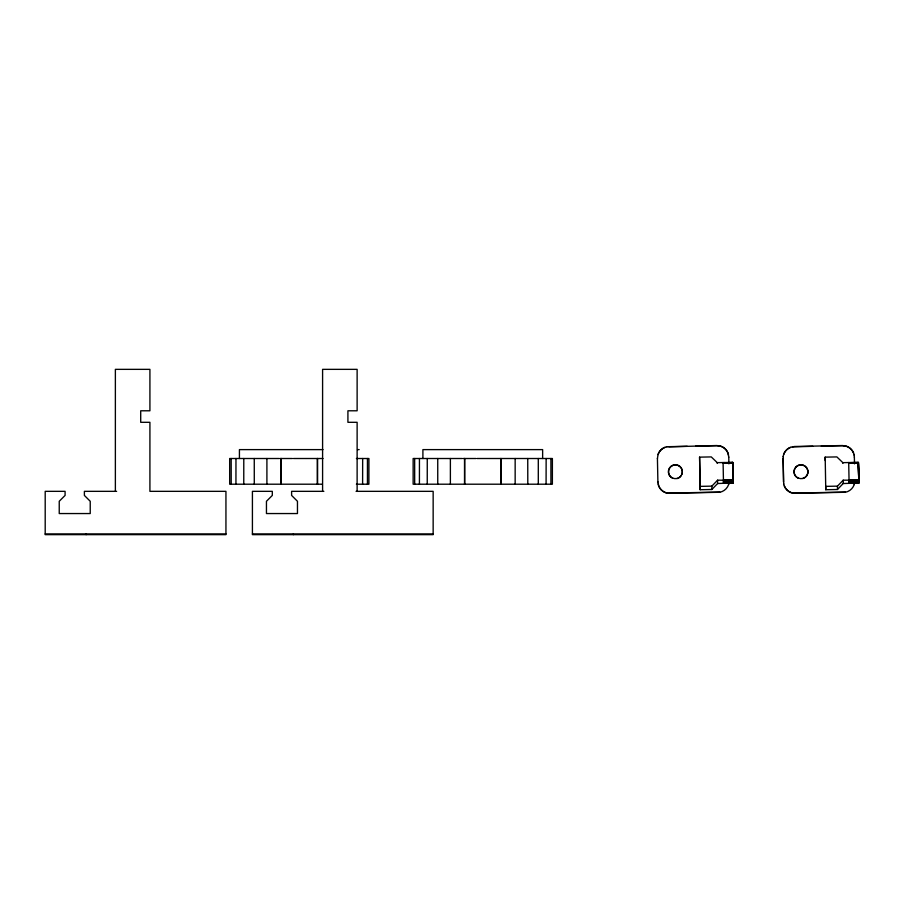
<?xml version="1.0" encoding="UTF-8"?>
<svg xmlns="http://www.w3.org/2000/svg" width="904" height="904" viewBox="0 0 904 904"><rect width="100%" height="100%" fill="white"/><g stroke="black" fill="none" stroke-linecap="round" stroke-linejoin="round"><path stroke-width="1.36" d="M235.944 484.205L235.967 458.509M243.764 484.205L243.786 458.509M367.442 484.205L367.442 458.509M419.422 484.205L419.445 458.509M427.242 484.205L427.264 458.509M550.909 484.205L550.92 458.509M362.606 484.205L362.662 458.509M546.084 484.205L546.14 458.509M657.423 458.599L658.055 454.407A11.695 11.695 0 0 1 664.903 447.277L666.858 446.712M783.169 456.384L783.497 481.979M728.601 484.386L729.087 482.408M729.087 482.589L728.601 484.567A11.707 11.707 0 0 1 719.799 492.262L667.796 493.301A11.707 11.707 0 0 1 658.677 485.968L657.897 481.809M783.169 456.565L783.655 454.407A11.695 11.695 0 0 1 790.503 447.277L794.492 446.497L842.438 445.536L846.449 446.158A11.695 11.695 0 0 1 853.579 453.006L854.144 455.141M854.212 484.567L854.698 482.408M858.777 482.612L849.059 482.702L850.924 482.646M723.855 481.335L733.2 480.905L732.828 462.407L717.245 462.645L711.279 456.916L699.583 457.141L700.171 489.731L711.866 489.493L711.866 486.137L717.595 480.182L733.2 480.261L723.528 480.25L733.178 479.945L724.759 480.08M711.866 489.493L717.595 483.527L717.595 480.182M837.466 489.493L843.195 483.527L858.777 483.052L858.427 462.407L842.844 462.645L836.878 456.916L825.182 457.141L825.77 489.731L837.466 489.493L837.466 486.137L843.195 480.182L857.828 480.16M732.76 462.441L732.037 462.464M858.359 462.441L857.636 462.464M856.574 462.588L848.698 462.69L858.45 462.588L848.698 462.848L858.427 462.724L858.8 482.759L849.082 483.018L858.777 482.905L849.082 483.177L858.8 482.759M857.828 482.126L858.777 482.126L849.059 482.103L857.738 482.035M849.127 480.679L850.042 480.702L849.466 480.668M850.924 481.256L858.8 480.905L849.048 481.018L858.8 481.052L858.359 463.345M723.505 462.871L732.805 462.565L723.087 462.848L732.76 463.029L733.178 483.052L723.482 483.018L725.324 482.872M724.963 462.848L732.828 462.724L733.2 482.759L723.855 483.199M666.858 446.892L716.827 445.536L720.85 446.158A11.695 11.695 0 0 1 727.98 453.006L728.76 457.175M792.458 446.892L812.82 446.305M719.799 492.081L667.796 493.121A11.707 11.707 0 0 1 658.677 485.787L658.112 483.832M845.398 492.081L793.396 493.121A11.707 11.707 0 0 1 784.276 485.787M732.76 463.492L733.2 481.052L723.46 481.459L733.2 481.369L723.46 481.617L733.155 481.504L723.46 481.956L725.324 481.719M724.963 463.006L732.76 462.871L733.2 481.832L724.579 481.945M858.427 463.684L858.8 481.832L849.059 481.956L858.755 481.504L849.059 481.775L850.359 481.787M723.629 482.386L733.178 482.453L723.528 482.544L725.324 482.555M732.828 463.063L723.177 463.142L723.901 463.176M849.059 482.239L850.359 482.194M850.574 463.006L858.359 462.871L858.777 480.442L849.048 480.532L850.924 480.634M849.24 481.018L858.8 481.369L849.059 481.617L850.924 481.629M732.669 482.589L723.46 482.702L724.94 482.657M858.382 480.306L850.924 480.476L858.777 480.442M723.855 480.363L725.324 480.318M849.466 480.363L858.777 480.589L850.02 480.962M858.382 481.696L856.924 481.674M732.76 462.904L730.963 463.119M858.359 462.904L848.777 463.017L858.224 463.074M723.855 481.131L733.2 480.905M732.669 481.233L725.324 481.312M858.574 482.465L849.082 482.86L856.924 482.759M858.777 480.747L849.059 480.838L856.924 480.589M732.421 462.611L723.121 462.712L724.963 462.622M849.658 463.119L848.777 463.142L849.5 463.176M732.229 481.877C735.607 482.555 720.239 480.826 724.759 482.725L732.059 482.589M857.828 480.318L858.8 480.126L849.127 480.25L858.777 479.945L850.359 480.08M850.178 481.109L849.466 481.335M857.67 481.097L858.8 481.052M731.313 480.589L723.46 480.838L733.178 480.589L723.437 480.532L725.324 480.634M857.478 482.352L858.777 482.284L849.059 482.42L858.777 481.968L849.263 482.114M723.901 462.961L730.963 462.961M849.5 462.961L858.427 463.063L856.574 463.277M724.409 480.962L733.178 480.747L731.878 480.736M724.194 482.261L723.46 482.261L732.138 482.035M850.924 482.499L849.059 482.578L856.924 482.363M856.924 482.668L858.777 482.453L857.478 482.442M730.963 463.277L732.828 463.21L731.528 463.198M731.313 480.657L733.178 480.442L731.313 480.431M725.324 481.097L723.528 480.996L724.759 481.323M857.67 482.182L850.924 482.34M850.574 462.938L856.574 462.803M725.324 481.877L731.313 481.742M724.579 482.42L733.178 482.148L731.313 482.137M725.324 483.018L733.178 482.905L717.595 483.527M668.881 446.678L687.221 446.305M695.684 446.135L716.827 445.717L720.85 446.339A11.695 11.695 0 0 1 727.98 453.186L728.545 455.141M821.284 446.135L842.438 445.717L846.449 446.339A11.695 11.695 0 0 1 853.579 453.186M700.171 489.731L700.171 486.375L711.866 486.137M837.466 486.137L825.77 486.375L825.77 489.731M725.324 481.007L731.313 480.894M725.324 482.397L733.178 482.284L731.878 482.442M731.313 483.075L723.855 482.736M856.574 463.21L858.427 463.21M856.924 480.736L858.574 480.725M731.313 481.052L733.2 481.052M731.313 481.674L733.2 481.662L724.409 482.103M724.759 481.787L723.46 481.798M731.878 483.064L733.178 483.052M857.478 462.724L858.427 462.724M723.663 481.956L724.251 481.956M858.133 483.052L858.777 483.052M732.522 482.747L733.2 482.759M323.01 449.616L239.424 449.616L239.424 458.509M357.543 449.616L359.159 449.616M278.85 458.509L229.672 458.509L229.672 484.205L321.847 484.205M279.652 458.509L292.455 458.509M293.438 458.509L305.857 458.509M306.128 458.509L318.942 458.509M319.202 458.509L323.01 458.509M356.402 458.509L368.922 458.509L368.9 484.205L356.391 484.205M462.328 458.509L413.139 458.509L413.139 484.205L552.378 484.205L552.389 458.509L502.669 458.509M463.13 458.509L475.933 458.509M476.916 458.509L489.335 458.509M489.606 458.509L502.409 458.509M116.627 491.335L84.388 491.335L84.388 495.426L90.23 501.279L90.23 513.551L59.235 513.551L59.235 501.279L65.088 495.426L65.088 491.335L45.2 491.335L45.2 534.648L225.943 534.648L225.943 491.335L149.917 491.335L149.917 422.304L140.708 422.304L140.708 410.789L149.917 410.789L149.917 369.352L115.373 369.352L115.373 491.335M323.847 491.335L291.608 491.335L291.608 495.426L297.461 501.279L297.461 513.551L266.454 513.551L266.454 501.279L272.307 495.426L272.307 491.335L252.419 491.335L252.419 534.648L433.152 534.648L433.152 491.335L356.074 491.335M45.2 533.925L225.943 533.925M252.419 533.925L433.152 533.925M723.437 480.058L723.087 462.52M798.469 478.34L796.605 477.244A6.927 6.927 0 0 1 794.548 469.345L795.633 467.481A6.927 6.927 0 0 1 803.532 465.424L805.396 466.509A6.927 6.927 0 0 1 802.752 478.578M672.87 478.34L670.994 477.244A6.938 6.938 0 0 1 668.937 469.345L670.022 467.481A6.938 6.938 0 0 1 677.921 465.413L679.785 466.509A6.938 6.938 0 0 1 681.853 474.397M783.723 483.832L784.288 485.968A11.707 11.707 0 0 0 793.396 493.301L845.398 492.262A11.707 11.707 0 0 0 854.212 484.567M854.144 454.961L854.359 457.175M783.723 484.013L783.034 458.418M854.359 456.995L854.506 463.865M848.698 462.52L849.048 480.058M728.76 456.995L728.895 463.865M699.583 457.141L700.171 486.375M657.423 458.418L657.897 481.979M527.744 458.509L527.8 484.205M437.739 458.509L437.751 484.205M414.653 458.509L414.676 484.205M254.261 458.509L254.284 484.205M231.175 458.509L231.209 484.205M843.195 480.182L843.195 483.527M842.844 462.645L842.844 463.424M825.182 457.141L825.182 460.498M717.245 462.645L717.245 463.424M542.637 458.509L542.637 449.616L422.902 449.616L422.902 458.509M538.298 458.509L538.298 484.205M515.156 458.509L515.156 484.205M501.019 458.509L501.019 484.205M500.839 458.509L500.839 484.205M464.701 458.509L464.701 484.205M464.52 458.509L464.52 484.205M450.384 458.509L450.384 484.205M357.125 491.335L357.125 422.304L347.916 422.304L347.916 410.789L357.125 410.789L357.125 369.352L322.592 369.352L322.592 491.335M317.541 458.509L317.541 484.205M317.372 458.509L317.372 484.205M293.359 533.925L293.359 534.648M281.223 458.509L281.223 484.205M281.042 458.509L281.042 484.205M266.906 458.509L266.906 484.205M86.14 533.925L86.14 534.648M783.655 454.588A11.695 11.695 0 0 1 790.503 447.457M677.141 478.578A6.938 6.938 0 0 0 680.757 476.272L681.853 474.227A6.938 6.938 0 0 0 679.797 466.328L677.921 465.232A6.938 6.938 0 0 0 670.994 477.063L672.87 478.159A6.938 6.938 0 0 0 680.757 476.092M658.055 454.588A11.695 11.695 0 0 1 664.903 447.457M795.633 467.3L794.537 469.165A6.927 6.927 0 0 0 796.605 477.052L798.469 478.159A6.927 6.927 0 0 0 805.396 466.328L803.52 465.232A6.927 6.927 0 0 0 795.644 467.3M723.528 480.679L724.432 480.702L723.528 480.679"/></g></svg>
